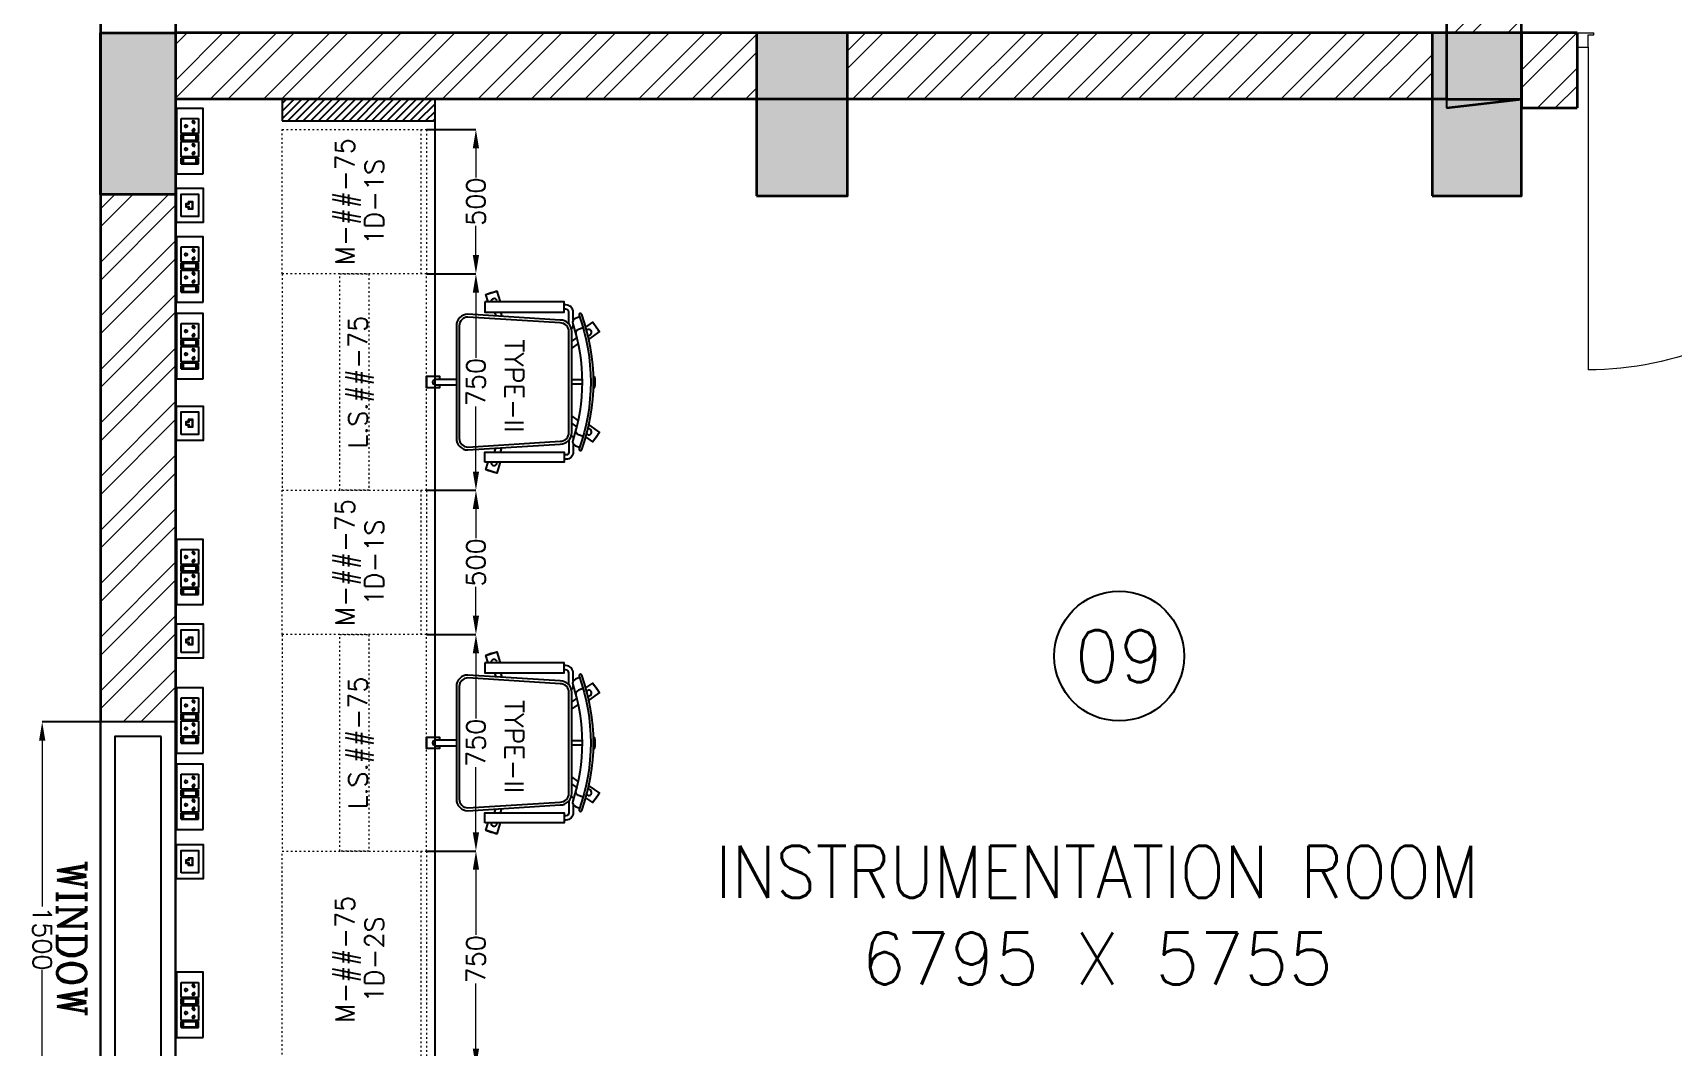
# Model space of a CAD drawing. Extents: x -52083 to 49512, y -145230 to 20224.
# Drawn here: x -46904 to -41217, y -130715 to -127201 of the extents above; entities that cross this region are included whole.
import ezdxf
from ezdxf.enums import TextEntityAlignment as Align

# ---------------------------------------------------------------- set-up
doc = ezdxf.new("R2010")
doc.units = 0
doc.header["$LTSCALE"] = 0.5
doc.header["$MEASUREMENT"] = 0
doc.header["$PDMODE"] = 32
doc.linetypes.add('ACAD_ISO03W100', pattern=[30, 12, -18])
for name, color, linetype, lineweight in [('1200x2100 Door', 5, 'Continuous', 5), ('COL', 1, 'Continuous', 35), ('DIM', 3, 'Continuous', 5), ('Hatch-1', 8, 'Continuous', 5), ('Sa-Block Text', 7, 'Continuous', 18), ('wall-1', 7, 'Continuous', 35)]:
    doc.layers.add(name, color=color, linetype=linetype, lineweight=lineweight)
for name, color, linetype in [('Asbuilt', 7, 'Continuous'), ('GC-2', 22, 'Continuous'), ('GF-1', 21, 'Continuous'), ('PDF_Text', 5, 'Continuous'), ('SA-6MRP', 1, 'Continuous'), ('SA-6MUP', 223, 'Continuous'), ('SA-FUR', 3, 'Continuous'), ('SA-Lan', 3, 'Continuous')]:
    doc.layers.add(name, color=color, linetype=linetype)
doc.styles.add('RomanS', font='romans.shx')
doc.styles.get("Standard").update_dxf_attribs({"font": 'romans.shx'})
doc.dimstyles.new('Sa-dim', dxfattribs={"dimtxt": 65, "dimasz": 65, "dimexe": 0, "dimexo": 0, "dimtad": 0, "dimdec": 0, "dimdsep": 46, "dimtxsty": 'Standard', "dimcen": 0, "dimclrd": 256, "dimclre": 7, "dimclrt": 1, "dimadec": 0, "dimazin": 0, "dimtfac": 1, "dimtdec": 0, "dimtmove": 0, "dimatfit": 3, "dimfxl": 1, "dimlwd": -1, "dimarcsym": 0})
pattern_1 = [(45, (22946.7, -16431.28), (-92.80777, 92.80777), []), (45, (23008.57, -16431.28), (-92.80777, 92.80777), [])]

# ---------------------------------------------------------------- blocks, each defined once
blk = doc.blocks.new('*U109')
at = {"color": 5}
blk.add_wipeout([(50, 400), (50, 240), (1450, 240), (1450, 400)], dxfattribs=at)
blk.add_wipeout([(0, 450), (0, 190), (1500, 190), (1500, 450)], dxfattribs=at)
for points in [[(0, 450), (0, 190), (1500, 190), (1500, 450)], [(50, 400), (50, 240), (1450, 240), (1450, 400)]]:
    blk.add_lwpolyline(points, close=True, dxfattribs=at)
blk = doc.blocks.new('*D952')
at = {"layer": 'Defpoints', "color": 0}
for p in [(-46871.2, -129588.2), (-46668.9, -129588.2), (-46668.9, -131088.2)]:
    blk.add_point(p, dxfattribs=at)
at = {"layer": 'DIM', "color": 7, "lineweight": -2}
for p, q in [((-46668.9, -129588.2), (-46871.2, -129588.2)), ((-46668.9, -131088.2), (-46871.2, -131088.2))]:
    blk.add_line(p, q, dxfattribs=at)
at = {"layer": 'DIM'}
for p, q in [((-46871.2, -129653.2), (-46871.2, -130227.7)), ((-46871.2, -131023.2), (-46871.2, -130448.7))]:
    blk.add_line(p, q, dxfattribs=at)
for points in [[(-46882.1, -129653.2), (-46860.4, -129653.2), (-46871.2, -129588.2)], [(-46882.1, -131023.2), (-46860.4, -131023.2), (-46871.2, -131088.2)]]:
    blk.add_solid(points, dxfattribs=at)
at = {"layer": 'DIM', "color": 1, "insert": (-46871.2, -130338.2), "char_height": 65, "attachment_point": 5, "rotation": 270}
blk.add_mtext('1500', dxfattribs=at)
blk = doc.blocks.new('SD 1200x2100')
at = {"layer": '1200x2100 Door'}
for p, q in [((289771.1, 46661.9), (289771.1, 46711.8)), ((289771.1, 46711.8), (289829.5, 46711.8)), ((289771.1, 46661.9), (289771.1, 46711.8)), ((289809.4, 46661.9), (289809.4, 46705.1)), ((289809.4, 46705.1), (289829.5, 46705.1)), ((289829.5, 46705.1), (289829.5, 46711.8)), ((290971.1, 46711.8), (290912.7, 46711.8)), ((290912.7, 46705.1), (290912.7, 46711.8)), ((290932.8, 46705.1), (290912.7, 46705.1)), ((290932.8, 46661.9), (290932.8, 46705.1)), ((290971.1, 46661.9), (290971.1, 46711.8)), ((289771.1, 46661.9), (289809.4, 46661.9)), ((290971.1, 46661.9), (290932.8, 46661.9)), ((290932.8, 46661.9), (290932.8, 45543.9))]:
    blk.add_line(p, q, dxfattribs=at)
blk.add_arc((290932.8, 46661.9), 1118, 177.4426, 270, dxfattribs=at)
blk = doc.blocks.new('*U91')
at = {"layer": 'SA-FUR', "color": 230, "linetype": 'ACAD_ISO03W100', "lineweight": 13}
blk.add_line((750, 20), (0, 20), dxfattribs=at)
blk.add_lwpolyline([(0, 500), (750, 500), (750, 0), (0, 0)], close=True, dxfattribs=at)
at = {"layer": 'SA-FUR', "color": 7}
for tag, p in [('TAG', (375, 250)), ('TAG-2', (375, 148.4))]:
    blk.add_attdef(tag, text='', height=65, dxfattribs=at).set_placement(p, align=Align.CENTER)
blk = doc.blocks.new('*U100')
at = {"layer": 'SA-FUR', "color": 230, "linetype": 'ACAD_ISO03W100', "lineweight": 13}
for points in [[(750, 500), (0, 500), (0, 0), (750, 0)], [(750, 200), (0, 200), (0, 300), (750, 300)]]:
    blk.add_lwpolyline(points, close=True, dxfattribs=at)
at = {"layer": 'SA-FUR', "color": 7}
blk.add_attdef('TAG-2', text='', height=65, rotation=180, dxfattribs=at).set_placement((375, 295), align=Align.CENTER)
blk = doc.blocks.new('*D1083')
at = {"layer": 'Defpoints', "color": 0}
for p in [(-45539, -130035.7), (-45367.6, -130035.7), (-45539, -130785.7)]:
    blk.add_point(p, dxfattribs=at)
at = {"layer": 'DIM', "color": 7, "lineweight": -2}
for p, q in [((-45539, -130035.7), (-45367.6, -130035.7)), ((-45539, -130785.7), (-45367.6, -130785.7))]:
    blk.add_line(p, q, dxfattribs=at)
at = {"layer": 'DIM'}
for p, q in [((-45367.6, -130100.7), (-45367.6, -130326.5)), ((-45367.6, -130720.7), (-45367.6, -130494.9))]:
    blk.add_line(p, q, dxfattribs=at)
for points in [[(-45378.5, -130100.7), (-45356.8, -130100.7), (-45367.6, -130035.7)], [(-45378.5, -130720.7), (-45356.8, -130720.7), (-45367.6, -130785.7)]]:
    blk.add_solid(points, dxfattribs=at)
at = {"layer": 'DIM', "color": 1, "insert": (-45367.6, -130410.7), "char_height": 65, "attachment_point": 5, "rotation": 90}
blk.add_mtext('750', dxfattribs=at)
blk = doc.blocks.new('*D1084')
at = {"layer": 'Defpoints', "color": 0}
for p in [(-45539, -129285.7), (-45367.6, -129285.7), (-45539, -130035.7)]:
    blk.add_point(p, dxfattribs=at)
at = {"layer": 'DIM', "color": 7, "lineweight": -2}
for p, q in [((-45539, -129285.7), (-45367.6, -129285.7)), ((-45539, -130035.7), (-45367.6, -130035.7))]:
    blk.add_line(p, q, dxfattribs=at)
at = {"layer": 'DIM'}
for p, q in [((-45367.6, -129350.7), (-45367.6, -129576.5)), ((-45367.6, -129970.7), (-45367.6, -129744.9))]:
    blk.add_line(p, q, dxfattribs=at)
for points in [[(-45378.5, -129350.7), (-45356.8, -129350.7), (-45367.6, -129285.7)], [(-45378.5, -129970.7), (-45356.8, -129970.7), (-45367.6, -130035.7)]]:
    blk.add_solid(points, dxfattribs=at)
at = {"layer": 'DIM', "color": 1, "insert": (-45367.6, -129660.7), "char_height": 65, "attachment_point": 5, "rotation": 90}
blk.add_mtext('750', dxfattribs=at)
blk = doc.blocks.new('PCH-7022')
at = {"layer": 'GC-2', "color": 30, "ltscale": 10}
for p, q in [((-180.7, 231.7), (-179.9, 230.6)), ((-164.5, 243.5), (-159, 235.9)), ((-18.7, 254.1), (-19.1, 259.1)), ((18.7, 254.1), (19.1, 259.1)), ((164.5, 243.5), (159, 235.9)), ((180.7, 231.7), (179.9, 230.6)), ((-154.6, 195.8), (-142.2, 178.7)), ((-133.4, 200.6), (-117.5, 178.7)), ((-7.5, 214.3), (-7.5, 178.7)), ((7.5, 214.3), (7.5, 178.7)), ((133.4, 200.6), (117.5, 178.7)), ((154.6, 195.8), (142.2, 178.7)), ((-282.4, -81.2), (-277.5, -79.7)), ((-242.5, -68.3), (-227.6, -63.4)), ((-242.5, -89.3), (-229, -84.9)), ((242.5, -68.3), (227.6, -63.4)), ((242.5, -89.3), (229, -84.9)), ((282.4, -81.2), (277.5, -79.7)), ((-10, -293.7), (-10, -221.3)), ((10, -293.7), (10, -221.3))]:
    blk.add_line(p, q, dxfattribs=at)
for points in [[(-234.1, 213.6), (-234.1, 213.6, 0.416344), (-237.1, 207.2, 0.412086), (-230.7, 204.2), (-230.7, 204.2, -0.174031), (230.7, 204.2), (230.7, 204.2, 0.412086), (237.1, 207.2), (237.1, 207.2, 0.416344), (234.1, 213.6), (234.1, 213.6, 0.174031)], [(-195, -221.3), (195, -221.3, 0.414214), (235, -181.3), (215, 138.7, 0.414214), (175, 178.7), (-175, 178.7, 0.414214), (-215, 138.7), (-235, -181.3, 0.414214)], [(-195, -211.3), (195, -211.3, 0.414214), (225, -181.3), (205, 138.7, 0.414214), (175, 168.7), (-175, 168.7, 0.414214), (-205, 138.7), (-225, -181.3, 0.414214)]]:
    blk.add_lwpolyline(points, format="xyb", close=True, dxfattribs=at)
for points in [[(-190.2, 227.7), (-207.2, 251.2), (-174.8, 274.7), (-148.4, 238.3)], [(148.4, 238.3), (174.8, 274.7), (207.2, 251.2), (190.2, 227.7)], [(-277.5, -111.2), (-302.9, -119.5), (-315.3, -81.4), (-277.5, -69.1)], [(277.5, -69.1), (315.3, -81.4), (302.9, -119.5), (277.5, -111.2)], [(10, -280), (20, -280), (20, -325), (-20, -325), (-20, -280), (-10, -280)]]:
    blk.add_lwpolyline(points, dxfattribs=at)
for points in [[(19.1, 259.1, 0.013665), (-19.1, 259.1)], [(-214.2, 183.7), (-242.5, 183.7, 0.414214), (-267.5, 158.7), (-267.5, 152.3)], [(-225.9, 205.9), (-220.6, 191.5, 0.403288), (-201.9, 182.4), (-201.9, 182.4, -0.158526), (201.9, 182.4), (201.9, 182.4, 0.403288), (220.6, 191.5), (225.9, 205.9)], [(-185.7, 177.3, 0.311343), (-195, 183.7), (-197.6, 183.7)], [(-193.1, 216.5, 0.029136), (-192.6, 216.6)], [(-188.5, 217.8), (-182.3, 202.3, 0.378791), (-164.6, 193.3)], [(188.5, 217.8), (182.3, 202.3), (182.3, 202.3, -0.378791), (164.6, 193.3)], [(185.7, 177.3, -0.311343), (195, 183.7), (197.6, 183.7)], [(192.6, 216.6, 0.029136), (193.1, 216.5, 0.029136)], [(214.2, 183.7), (242.5, 183.7, -0.414214), (267.5, 158.7), (267.5, 152.3)], [(-201.5, 168.7), (-242.5, 168.7, 0.414214), (-252.5, 158.7), (-252.5, 152.3)], [(201.5, 168.7), (242.5, 168.7, -0.414214), (252.5, 158.7), (252.5, 152.3)]]:
    blk.add_lwpolyline(points, format="xyb", dxfattribs=at)
for points in [[(-237.1, 207.2), (-237.1, 207.2)], [(-277.5, -122.7), (-242.5, -122.7), (-242.5, 152.3), (-277.5, 152.3)], [(277.5, -122.7), (242.5, -122.7), (242.5, 152.3), (277.5, 152.3)]]:
    blk.add_lwpolyline(points, close=True, dxfattribs=at)
for centre, radius, start, end in [((0, 0), 325, 122.4719, 129.5281), ((-172.6, 237.6), 10, 36, 216), ((172.6, 237.6), 10, 324, 144), ((0, 0), 325, 50.4719, 57.5281), ((0, 0), 325, 194.4719, 201.5281), ((-279.3, -90.7), 10, 108, 280.2877), ((279.3, -90.7), 10, 259.7123, 72), ((0, 0), 325, 338.4719, 345.5281), ((0, 0), 325, 266.4719, 273.5281), ((0, -293.7), 10, 180, 0)]:
    blk.add_arc(centre, radius, start, end, dxfattribs=at)
at = {"layer": 'PDF_Text', "insert": (13.6, -21), "char_height": 65, "width": 310.353, "attachment_point": 5}
blk.add_mtext('{\\C1;TYPE-II}', dxfattribs=at)
blk = doc.blocks.new('*U132')
for points in [[(-59.4, 46), (59.4, 46), (59.4, -46), (-59.4, -46)], [(-39.1, 29.8), (39.1, 29.8), (39.1, -29.8), (-39.1, -29.8)], [(12.4, 5.6), (5.4, 5.6), (5.4, 14.6), (-5.4, 14.6), (-5.4, 5.6), (-12.4, 5.6), (-12.4, -10.5), (12.4, -10.5)], [(11.1, 4.3), (4.1, 4.3), (4.1, 13.4), (-4.1, 13.4), (-4.1, 4.3), (-11.1, 4.3), (-11.1, -9.2), (11.1, -9.2)]]:
    blk.add_lwpolyline(points, close=True)
at = {"layer": 'Sa-Block Text', "flags": 1}
for tag, p in [('PROJECTNAME', (15.2, 670.6)), ('FLOOR', (15.2, 581.1)), ('LABNAME', (15.2, 471.6)), ('ITEMNO:', (15.2, 374.3))]:
    blk.add_attdef(tag, text='', height=65, dxfattribs=at).set_placement(p, align=Align.MIDDLE_CENTER)
at = {"layer": 'Sa-Block Text'}
blk.add_attdef('CATALOGUE', text='', height=65, dxfattribs=at).set_placement((15.2, 223), align=Align.MIDDLE_CENTER)
blk = doc.blocks.new('*U130')
for p, q in [((-78.1, 29.8), (-78.1, -29.8)), ((-78.1, 29.8), (-78.1, -29.8)), ((-57.3, 29.8), (-78.1, 29.8)), ((-78.1, 29.8), (-57.3, 29.8)), ((-76.3, 23.3), (-76.3, -23.3)), ((-59.1, 23.3), (-76.3, 23.3)), ((-59.1, -23.3), (-59.1, 23.3)), ((-57.3, -29.8), (-57.3, 29.8)), ((-53.9, 29.8), (-1.7, 29.8)), ((-53.9, -29.8), (-53.9, 29.8)), ((-1.7, 29.8), (-1.7, -29.8)), ((1.7, 29.8), (1.7, -29.8)), ((1.7, 29.8), (1.7, -29.8)), ((22.5, 29.8), (1.7, 29.8)), ((1.7, 29.8), (22.5, 29.8)), ((3.5, 23.3), (3.5, -23.3)), ((20.7, 23.3), (3.5, 23.3)), ((20.7, -23.3), (20.7, 23.3)), ((22.5, -29.8), (22.5, 29.8)), ((25.9, -29.8), (25.9, 29.8)), ((25.9, 29.8), (78.1, 29.8)), ((78.1, 29.8), (78.1, -29.8)), ((-78.1, -29.8), (-57.3, -29.8)), ((-76.3, -21.2), (-59.1, -21.2)), ((-76.3, -23.3), (-59.1, -23.3)), ((-1.7, -29.8), (-53.9, -29.8)), ((1.7, -29.8), (22.5, -29.8)), ((3.5, -21.2), (20.7, -21.2)), ((3.5, -23.3), (20.7, -23.3)), ((78.1, -29.8), (25.9, -29.8))]:
    blk.add_line(p, q)
blk.add_lwpolyline([(-113, -46), (113, -46), (113, 46), (-113, 46)], close=True)
for centre, radius, start, end in [((-27.8, 14.7), 4.06, 307.1584, 232.8416), ((-27.8, 10.6), 2.59, 161.4031, 18.5969), ((52, 14.7), 4.06, 307.1584, 232.8416), ((52, 10.6), 2.59, 161.4031, 18.5969), ((-42.7, -11.6), 3.5, 5.2689, 272.51), ((-39.9, -14), 2.82, 202.6838, 75.0951), ((-15.7, -14), 2.82, 104.9049, 337.3162), ((-12.9, -11.6), 3.5, 267.49, 174.7311), ((37.1, -11.6), 3.5, 5.2689, 272.51), ((39.9, -14), 2.82, 202.6838, 75.0951), ((64.1, -14), 2.82, 104.9049, 337.3162), ((66.9, -11.6), 3.5, 267.49, 174.7311)]:
    blk.add_arc(centre, radius, start, end)
at = {"layer": 'Sa-Block Text', "flags": 1}
for tag, p in [('PROJECTNAME', (14.8, 619.1)), ('FLOOR', (14.8, 529.6)), ('LABNAME', (14.8, 420.1)), ('ITEMNO:', (14.8, 322.8))]:
    blk.add_attdef(tag, text='', height=65, dxfattribs=at).set_placement(p, align=Align.MIDDLE_CENTER)
at = {"layer": 'Sa-Block Text'}
blk.add_attdef('CATALOGUE', text='', height=65, dxfattribs=at).set_placement((14.8, 173.9), align=Align.MIDDLE_CENTER)
blk = doc.blocks.new('*U131')
at = {"ltscale": 300}
for p, q in [((-78.1, 29.8), (-78.1, -29.8)), ((-78.1, 29.8), (-78.1, -29.8)), ((-57.3, 29.8), (-78.1, 29.8)), ((-78.1, 29.8), (-57.3, 29.8)), ((-76.3, 23.3), (-76.3, -23.3)), ((-59.1, 23.3), (-76.3, 23.3)), ((-59.1, -23.3), (-59.1, 23.3)), ((-57.3, -29.8), (-57.3, 29.8)), ((-53.9, 29.8), (-1.7, 29.8)), ((-53.9, -29.8), (-53.9, 29.8)), ((-1.7, 29.8), (-1.7, -29.8)), ((1.7, 29.8), (1.7, -29.8)), ((1.7, 29.8), (1.7, -29.8)), ((22.5, 29.8), (1.7, 29.8)), ((1.7, 29.8), (22.5, 29.8)), ((3.5, 23.3), (3.5, -23.3)), ((20.7, 23.3), (3.5, 23.3)), ((20.7, -23.3), (20.7, 23.3)), ((22.5, -29.8), (22.5, 29.8)), ((25.9, -29.8), (25.9, 29.8)), ((25.9, 29.8), (78.1, 29.8)), ((78.1, 29.8), (78.1, -29.8)), ((-78.1, -29.8), (-57.3, -29.8)), ((-76.3, -21.2), (-59.1, -21.2)), ((-76.3, -23.3), (-59.1, -23.3)), ((-1.7, -29.8), (-53.9, -29.8)), ((1.7, -29.8), (22.5, -29.8)), ((3.5, -21.2), (20.7, -21.2)), ((3.5, -23.3), (20.7, -23.3)), ((78.1, -29.8), (25.9, -29.8))]:
    blk.add_line(p, q, dxfattribs=at)
blk.add_lwpolyline([(-113, -46), (113, -46), (113, 46), (-113, 46)], close=True, dxfattribs=at)
for centre, radius, start, end in [((-27.8, 14.7), 4.06, 307.1584, 232.8416), ((-27.8, 10.6), 2.59, 161.4031, 18.5969), ((52, 14.7), 4.06, 307.1584, 232.8416), ((52, 10.6), 2.59, 161.4031, 18.5969), ((-42.7, -11.6), 3.5, 5.2689, 272.51), ((-39.9, -14), 2.82, 202.6838, 75.0951), ((-15.7, -14), 2.82, 104.9049, 337.3162), ((-12.9, -11.6), 3.5, 267.49, 174.7311), ((37.1, -11.6), 3.5, 5.2689, 272.51), ((39.9, -14), 2.82, 202.6838, 75.0951), ((64.1, -14), 2.82, 104.9049, 337.3162), ((66.9, -11.6), 3.5, 267.49, 174.7311)]:
    blk.add_arc(centre, radius, start, end, dxfattribs=at)
at = {"layer": 'Sa-Block Text', "flags": 1}
for tag, p in [('PROJECTNAME', (102.4, 776)), ('FLOOR', (102.4, 686.5)), ('LABNAME', (102.4, 577)), ('ITEMNO:', (102.4, 479.7))]:
    blk.add_attdef(tag, text='', height=65, dxfattribs=at).set_placement(p, align=Align.MIDDLE_CENTER)
at = {"layer": 'Sa-Block Text'}
blk.add_attdef('CATALOGUE', text='', height=65, dxfattribs=at).set_placement((102.4, 360.5), align=Align.MIDDLE_CENTER)
blk = doc.blocks.new('A$C054a1436')
at = {"color": 1}
blk.add_circle((225, 225), 225, dxfattribs=at)
blk.add_attdef('T1', text='', height=180).set_placement((225, 225), align=Align.MIDDLE_CENTER)
blk = doc.blocks.new('*U93')
at = {"layer": 'SA-FUR', "color": 230, "linetype": 'ACAD_ISO03W100', "lineweight": 13}
blk.add_line((500, 20), (0, 20), dxfattribs=at)
blk.add_lwpolyline([(0, 500), (500, 500), (500, 0), (0, 0)], close=True, dxfattribs=at)
at = {"layer": 'SA-FUR', "color": 7}
for tag, p in [('TAG', (250, 250)), ('TAG-2', (250, 148.4))]:
    blk.add_attdef(tag, text='', height=65, dxfattribs=at).set_placement(p, align=Align.CENTER)
blk = doc.blocks.new('*D1149')
at = {"layer": 'Defpoints', "color": 0}
for p in [(-45539, -128785.7), (-45367.6, -128785.7), (-45509, -129285.7)]:
    blk.add_point(p, dxfattribs=at)
at = {"layer": 'DIM', "color": 7, "lineweight": -2}
for p, q in [((-45539, -128785.7), (-45367.6, -128785.7)), ((-45509, -129285.7), (-45367.6, -129285.7))]:
    blk.add_line(p, q, dxfattribs=at)
at = {"layer": 'DIM'}
for p, q in [((-45367.6, -128850.7), (-45367.6, -128951.5)), ((-45367.6, -129220.7), (-45367.6, -129119.9))]:
    blk.add_line(p, q, dxfattribs=at)
for points in [[(-45378.5, -128850.7), (-45356.8, -128850.7), (-45367.6, -128785.7)], [(-45378.5, -129220.7), (-45356.8, -129220.7), (-45367.6, -129285.7)]]:
    blk.add_solid(points, dxfattribs=at)
at = {"layer": 'DIM', "color": 1, "insert": (-45367.6, -129035.7), "char_height": 65, "attachment_point": 5, "rotation": 90}
blk.add_mtext('500', dxfattribs=at)
blk = doc.blocks.new('*D1150')
at = {"layer": 'Defpoints', "color": 0}
for p in [(-45539, -127535.7), (-45367.6, -127535.7), (-45509, -128035.7)]:
    blk.add_point(p, dxfattribs=at)
at = {"layer": 'DIM', "color": 7, "lineweight": -2}
for p, q in [((-45539, -127535.7), (-45367.6, -127535.7)), ((-45509, -128035.7), (-45367.6, -128035.7))]:
    blk.add_line(p, q, dxfattribs=at)
at = {"layer": 'DIM'}
for p, q in [((-45367.6, -127600.7), (-45367.6, -127701.5)), ((-45367.6, -127970.7), (-45367.6, -127869.9))]:
    blk.add_line(p, q, dxfattribs=at)
for points in [[(-45378.5, -127600.7), (-45356.8, -127600.7), (-45367.6, -127535.7)], [(-45378.5, -127970.7), (-45356.8, -127970.7), (-45367.6, -128035.7)]]:
    blk.add_solid(points, dxfattribs=at)
at = {"layer": 'DIM', "color": 1, "insert": (-45367.6, -127785.7), "char_height": 65, "attachment_point": 5, "rotation": 90}
blk.add_mtext('500', dxfattribs=at)
blk = doc.blocks.new('*D1213')
at = {"layer": 'Defpoints', "color": 0}
for p in [(-45539, -128035.7), (-45367.6, -128035.7), (-45539, -128785.7)]:
    blk.add_point(p, dxfattribs=at)
at = {"layer": 'DIM', "color": 7, "lineweight": -2}
for p, q in [((-45539, -128035.7), (-45367.6, -128035.7)), ((-45539, -128785.7), (-45367.6, -128785.7))]:
    blk.add_line(p, q, dxfattribs=at)
at = {"layer": 'DIM'}
for p, q in [((-45367.6, -128100.7), (-45367.6, -128326.5)), ((-45367.6, -128720.7), (-45367.6, -128494.9))]:
    blk.add_line(p, q, dxfattribs=at)
for points in [[(-45378.5, -128100.7), (-45356.8, -128100.7), (-45367.6, -128035.7)], [(-45378.5, -128720.7), (-45356.8, -128720.7), (-45367.6, -128785.7)]]:
    blk.add_solid(points, dxfattribs=at)
at = {"layer": 'DIM', "color": 1, "insert": (-45367.6, -128410.7), "char_height": 65, "attachment_point": 5, "rotation": 90}
blk.add_mtext('750', dxfattribs=at)
blk = doc.blocks.new('BARE')
at = {"layer": 'COL'}
h = blk.add_hatch(color=256, dxfattribs=at)
h.dxf.hatch_style = 1
h.paths.add_polyline_path([(-28857.5, -30144.6), (-29117.5, -30144.6), (-29117.5, -30704.6), (-28857.5, -30704.6)])
h = blk.add_hatch(color=256, dxfattribs=at)
h.dxf.hatch_style = 1
h.paths.add_polyline_path([(-26527.5, -30144.6), (-26842.5, -30144.6), (-26842.5, -30709.6), (-26527.5, -30709.6)])
h = blk.add_hatch(color=256, dxfattribs=at)
h.dxf.hatch_style = 1
h.paths.add_polyline_path([(-24190.5, -30144.6), (-24500.5, -30144.6), (-24500.5, -30709.6), (-24190.5, -30709.6)])
at = {"layer": 'Hatch-1'}
h = blk.add_hatch(dxfattribs=at)
h.set_pattern_fill('ANSI32,_O', color=256, scale=350)
h.set_pattern_definition(pattern_1)
h.paths.add_polyline_path([(-24190.5, -29944.6), (-24450.5, -29944.6), (-24450.5, -30144.6), (-24190.5, -30144.6)])
h = blk.add_hatch(dxfattribs=at)
h.set_pattern_fill('ANSI32,_O', color=256, scale=350)
h.set_pattern_definition(pattern_1)
h.paths.add_polyline_path([(-26842.5, -30144.6), (-28856.3, -30144.6), (-28856.3, -30374.6), (-26842.5, -30374.6)])
h = blk.add_hatch(dxfattribs=at)
h.set_pattern_fill('ANSI32,_O', color=256, scale=350)
h.set_pattern_definition(pattern_1)
h.paths.add_polyline_path([(-24500.5, -30144.6), (-26527.5, -30144.6), (-26527.5, -30374.6), (-24500.5, -30374.6)])
h = blk.add_hatch(dxfattribs=at)
h.set_pattern_fill('ANSI32,_O', color=256, scale=350)
h.set_pattern_definition([(45, (-108477.94, -16431.28), (-92.80777, 92.80777), []), (45, (-108416.07, -16431.28), (-92.80777, 92.80777), [])])
h.paths.add_polyline_path([(-23998.5, -30144.6), (-24190.5, -30144.6), (-24190.5, -30404.6), (-23998.5, -30404.6)])
at = {"layer": 'SA-FUR'}
h = blk.add_hatch(dxfattribs=at)
h.set_pattern_fill('ANSI31', color=6, scale=150)
h.set_pattern_definition([(45, (22946.697, -16431.282), (-13.258252, 13.258252), [])])
h.paths.add_polyline_path([(-28487.1, -30449.6), (-27957.5, -30449.6), (-27957.5, -30374.6), (-28487.1, -30374.6)])
at = {"layer": 'Asbuilt'}
blk.add_line((-24450.5, -29914.6), (-24450.5, -30404.6), dxfattribs=at)
at = {"layer": 'COL'}
blk.add_line((-24450.5, -30404.6), (-24190.5, -30374.6), dxfattribs=at)
for points in [[(-29117.5, -30144.6), (-28857.5, -30144.6), (-28857.5, -30704.6), (-29117.5, -30704.6)], [(-26842.5, -30709.6), (-26527.5, -30709.6), (-26527.5, -30144.6), (-26842.5, -30144.6)], [(-24500.5, -30709.6), (-24190.5, -30709.6), (-24190.5, -30144.6), (-24500.5, -30144.6)]]:
    blk.add_lwpolyline(points, close=True, dxfattribs=at)
at = {"layer": 'Hatch-1'}
for points in [[(-26842.5, -30144.6), (-28856.3, -30144.6), (-28856.3, -30374.6), (-26842.5, -30374.6)], [(-24500.5, -30144.6), (-26527.5, -30144.6), (-26527.5, -30374.6), (-24500.5, -30374.6)]]:
    blk.add_lwpolyline(points, close=True, dxfattribs=at)
at = {"layer": 'SA-FUR', "color": 7}
blk.add_lwpolyline([(-28487.1, -30449.6), (-27957.5, -30449.6), (-27957.5, -30374.6), (-28487.1, -30374.6)], close=True, dxfattribs=at)
at = {"layer": 'SA-FUR'}
blk.add_lwpolyline([(-27957.5, -34979.6), (-27957.5, -30374.6)], dxfattribs=at)
at = {"layer": 'wall-1', "color": 7}
for p, q in [((-24450.5, -30144.6), (-28856.3, -30144.6)), ((-23998.5, -30144.6), (-24190.5, -30144.6)), ((-23998.5, -30144.6), (-23998.5, -30404.6)), ((-24450.5, -30374.6), (-28856.3, -30374.6)), ((-24190.5, -30404.6), (-23998.5, -30404.6))]:
    blk.add_line(p, q, dxfattribs=at)
blk.add_lwpolyline([(-28854.7, -22304.6), (-29117.5, -22304.6), (-29117.5, -36159.6), (-28857.5, -36159.6)], close=True, dxfattribs=at)
for points in [[(-24450.5, -29914.6), (-24450.5, -30374.6), (-24190.5, -30374.6), (-24190.5, -29914.6)], [(-23998.5, -30144.6), (-24190.5, -30144.6), (-24190.5, -30404.6), (-23998.5, -30404.6)]]:
    blk.add_lwpolyline(points, dxfattribs=at)
ref = blk.add_blockref('A$C054a1436', (-25810.7, -32528.8))
ref.add_attrib('T1', '09', dxfattribs={"color": 1, "height": 180}).set_placement((-25585.7, -32303.8), align=Align.MIDDLE_CENTER)
at = {"layer": '1200x2100 Door', "xscale": -1}
blk.add_blockref('SD 1200x2100', (266972.5, -76856.4), dxfattribs=at)
at = {"layer": 'GF-1', "color": 7, "rotation": 270}
for p in [(-27662.1, -31354.6), (-27662.1, -32604.6)]:
    blk.add_blockref('PCH-7022', p, dxfattribs=at)
at = {"layer": 'SA-6MRP', "color": 7, "rotation": 90}
for p in [(-28807.1, -31230.1), (-28807.1, -32012.6)]:
    blk.add_blockref('*U131', p, dxfattribs=at)
at = {"layer": 'SA-6MUP', "color": 7, "rotation": 90}
for p in [(-28807.1, -30519.8), (-28807.1, -30964.6)]:
    blk.add_blockref('*U130', p, dxfattribs=at)
at = {"layer": 'SA-FUR'}
for name, p, rotation, values in [('*U93', (-27987.1, -30979.6), 90, {'TAG': 'M-##-75', 'TAG-2': '1D-1S'}), ('*U100', (-28487.1, -30979.6), 270, {'TAG-2': 'L.S.##-75'}), ('*U93', (-27987.1, -32229.6), 90, {'TAG': 'M-##-75', 'TAG-2': '1D-1S'}), ('*U100', (-28487.1, -32229.6), 270, {'TAG-2': 'L.S.##-75'}), ('*U91', (-27987.1, -33729.6), 90, {'TAG': 'M-##-75', 'TAG-2': '1D-2S'})]:
    blk.add_blockref(name, p, dxfattribs=dict(at, rotation=rotation)).add_auto_attribs(values)
at = {"layer": 'SA-Lan', "color": 7, "rotation": 90}
for p in [(-28807.1, -30742.2), (-28807.1, -31497.2), (-28807.1, -32251.9)]:
    blk.add_blockref('*U132', p, dxfattribs=at)
at = {"layer": 'PDF_Text', "insert": (-25662, -33201.5), "char_height": 180, "width": 2953.65, "attachment_point": 5, "style": 'RomanS'}
blk.add_mtext('{\\W0.9;INSTRUMENTATION ROOM\\P\\W1;\\C0;6795 X 5755}', dxfattribs=at)
at = {"layer": 'PDF_Text', "insert": (-29166.9, -33282.1), "char_height": 100, "attachment_point": 2, "rotation": 270, "style": 'RomanS'}
blk.add_mtext('{\\Fromanc|c0;WINDOW}', dxfattribs=at)
at = {"layer": 'SA-FUR', "color": 7}
for p in [(-11828.1, -20212.7), (-10178.1, -20212.7), (-8528.1, -20212.7), (-12428.4, -24228.4), (-10778.4, -24228.4), (-9128.4, -24228.4)]:
    blk.add_attdef('LS##90', text='', height=65, dxfattribs=at).set_placement(p, align=Align.CENTER)
at = {"layer": 'DIM', "color": 7}
for base, p1, p2, picture, middle in [((-27815.7, -30479.6), (-27957.1, -30979.6), (-27987.1, -30479.6), '*D1150', (-27815.7, -30729.6)), ((-27815.7, -31729.6), (-27957.1, -32229.6), (-27987.1, -31729.6), '*D1149', (-27815.7, -31979.6))]:
    dim = blk.add_linear_dim(base=base, p1=p1, p2=p2, angle=90, dimstyle='Sa-dim', dxfattribs=at)
    dim.commit()
    dim.dimension.update_dxf_attribs({"geometry": picture, "text_midpoint": middle, "insert": (17552, 97056.2)})
for base, p1, p2, picture, middle in [((-27815.7, -30979.6), (-27987.1, -31729.6), (-27987.1, -30979.6), '*D1213', (-27815.7, -31354.6)), ((-27815.7, -32229.6), (-27987.1, -32979.6), (-27987.1, -32229.6), '*D1084', (-27815.7, -32604.6)), ((-27815.7, -32979.6), (-27987.1, -33729.6), (-27987.1, -32979.6), '*D1083', (-27815.7, -33354.6))]:
    dim = blk.add_linear_dim(base=base, p1=p1, p2=p2, angle=90, dimstyle='Sa-dim', override={"dimtmove": 1}, dxfattribs=at)
    dim.commit()
    dim.dimension.update_dxf_attribs({"geometry": picture, "text_midpoint": middle, "insert": (17552, 97056.2)})
at = {"rotation": 270}
blk.add_blockref('*U109', (-29306.9, -32532.1), dxfattribs=at)
at = {"layer": 'Hatch-1'}
h = blk.add_hatch(dxfattribs=at)
h.set_pattern_fill('ANSI32,_O', color=256, scale=350)
h.set_pattern_definition(pattern_1)
h.paths.add_polyline_path([(-29117.5, -30704.6), (-28856.9, -30704.6), (-28856.9, -32532.1), (-29117.5, -32532.1)])
blk.add_lwpolyline([(-29117.5, -30704.6), (-28856.9, -30704.6), (-28856.9, -32532.1), (-29117.5, -32532.1)], close=True, dxfattribs=at)
at = {"layer": 'SA-6MRP', "color": 7, "rotation": 90}
blk.add_blockref('*U131', (-28807.1, -33512.6), dxfattribs=at)
at = {"layer": 'SA-6MUP', "color": 7, "rotation": 90}
for p in [(-28807.1, -32527.1), (-28807.1, -32791.4)]:
    blk.add_blockref('*U130', p, dxfattribs=at)
at = {"layer": 'SA-Lan', "color": 7, "rotation": 90}
blk.add_blockref('*U132', (-28807.1, -33016.4), dxfattribs=at)
at = {"layer": 'DIM', "color": 7}
dim = blk.add_linear_dim(base=(-29319.3, -32532.1), p1=(-29116.9, -34032.1), p2=(-29116.9, -32532.1), angle=90, dimstyle='Sa-dim', dxfattribs=at)
dim.commit()
dim.dimension.update_dxf_attribs({"geometry": '*D952', "text_midpoint": (-29319.3, -33282.1), "text_rotation": 270, "insert": (17552, 97056.2)})

msp = doc.modelspace()

# ---------------------------------------------------------------- block references
at = {"color": 240}
msp.add_blockref('BARE', (-17552, -97056.2, 2637.8), dxfattribs=at)

doc.saveas('drawing.dxf')
